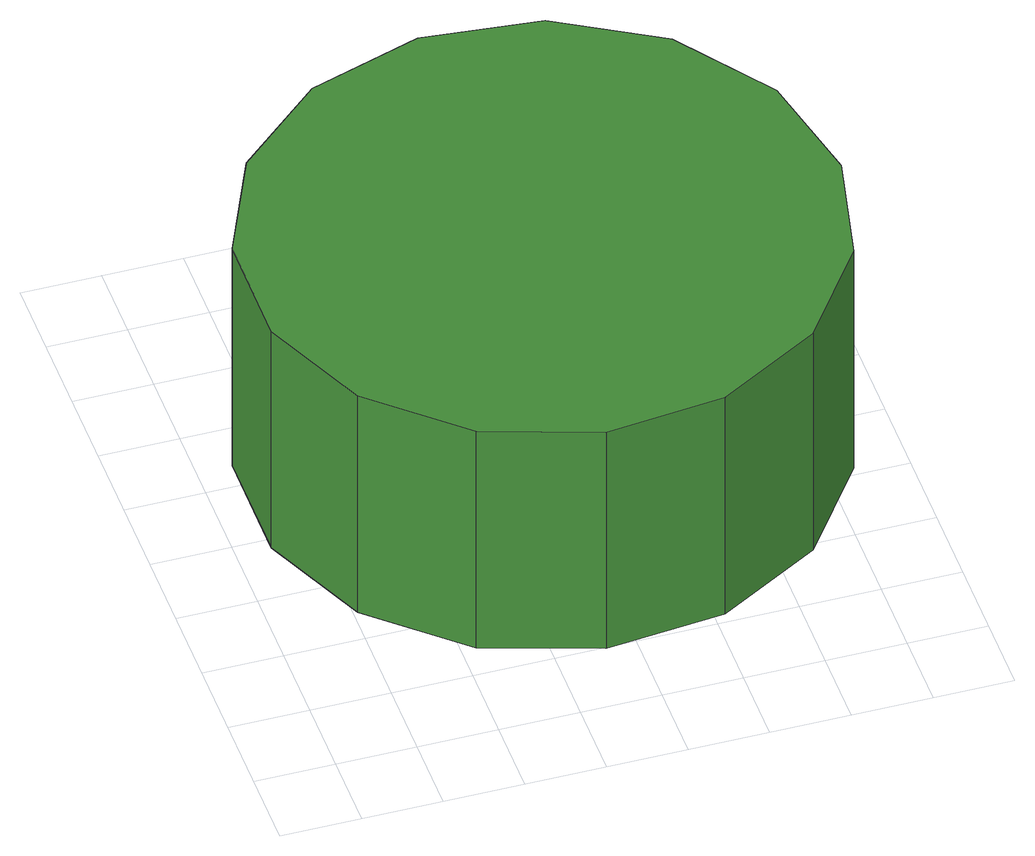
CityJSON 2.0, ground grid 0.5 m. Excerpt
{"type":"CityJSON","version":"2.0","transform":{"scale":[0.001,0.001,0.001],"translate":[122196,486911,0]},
"CityObjects":{
"tree1":{"type":"SolitaryVegetationObject","attributes":{"function":"something"},"geometry":[{"type":"MultiSurface","lod":"1","boundaries":[[[0,1,2,3,4,5,6,7,8,9,10,11,12,13,14]],[[15,16,17,18,19,20,21,22,23,24,25,26,27,28,29]],[[0,29,28,1]],[[1,28,27,2]],[[2,27,26,3]],[[3,26,25,4]],[[4,25,24,5]],[[5,24,23,6]],[[6,23,22,7]],[[7,22,21,8]],[[8,21,20,9]],[[9,20,19,10]],[[10,19,18,11]],[[11,18,17,12]],[[12,17,16,13]],[[13,16,15,14]],[[14,15,29,0]]]}]}
},
"vertices":[
[3829,2303,1930],[3671,3046,1930],[3225,3659,1930],[2568,4039,1930],[1813,4118,1930],[1092,3884,1930],[528,3376,1930],[219,2683,1930],[219,1924,1930],[528,1231,1930],[1092,723,1930],[1813,488,1930],[2568,568,1930],[3225,947,1930],[3671,1561,1930],[3671,1561,239],[3225,947,239],[2568,568,239],[1813,488,239],[1092,723,239],[528,1231,239],[219,1924,239],[219,2683,239],[528,3376,239],[1092,3884,239],[1813,4118,239],[2568,4039,239],[3225,3659,239],[3671,3046,239],[3829,2303,239]
]}
